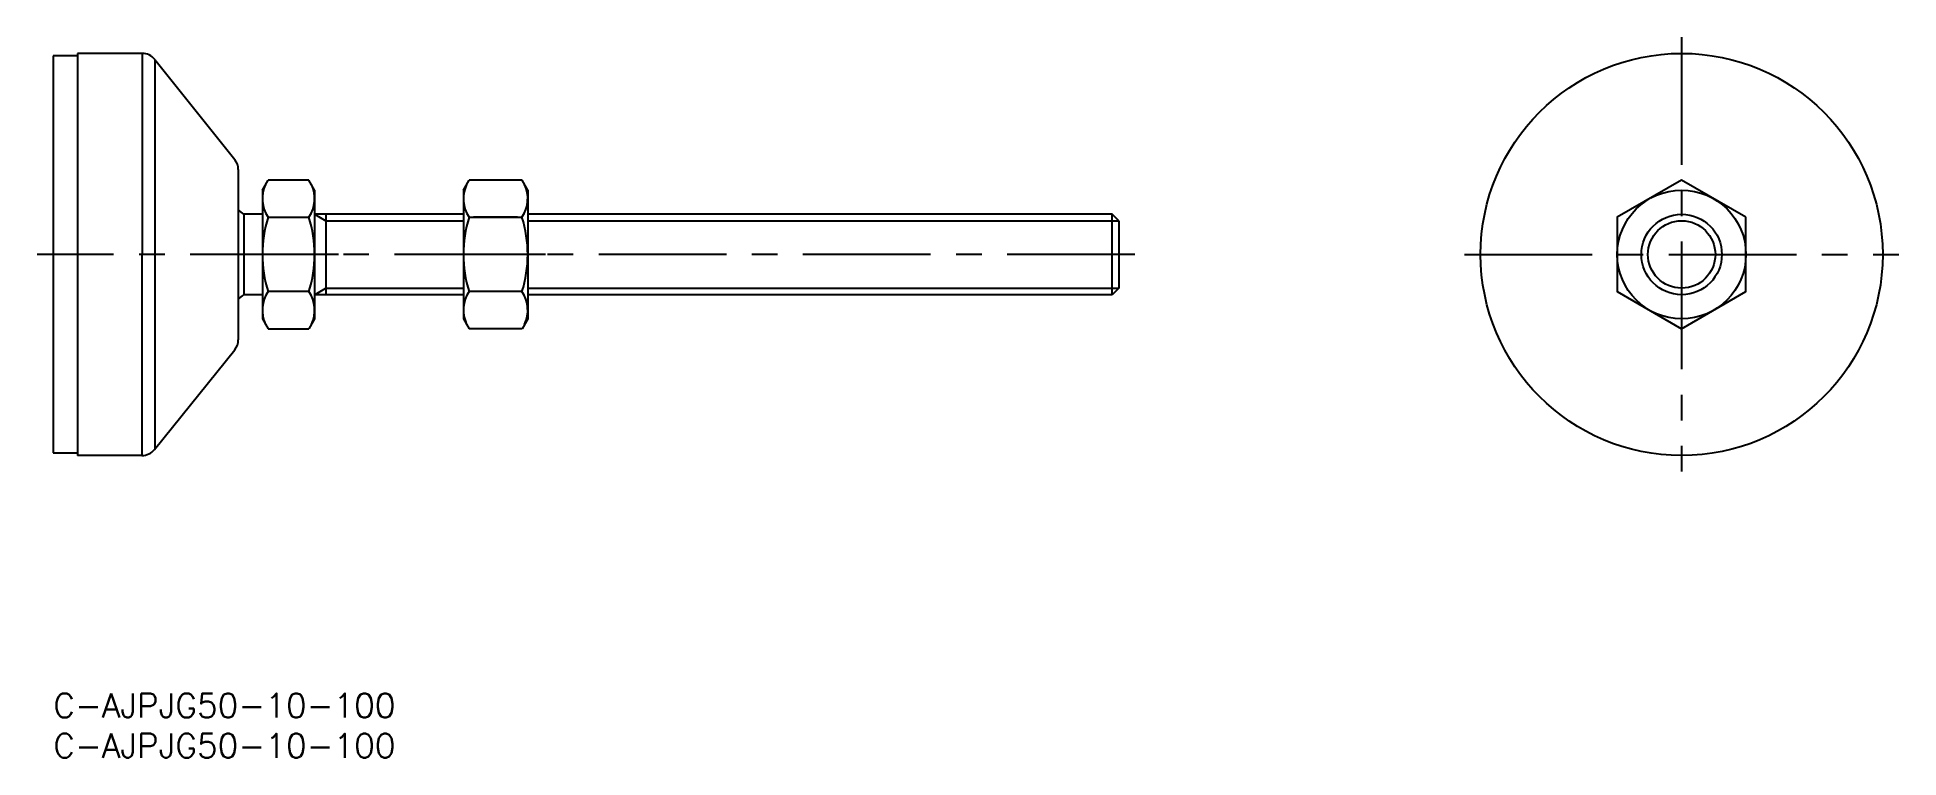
# Model space of a CAD drawing. Extents: x -2 to 230, y -8 to 82.
import ezdxf

# ---------------------------------------------------------------- set-up
doc = ezdxf.new("R2010")
doc.units = 0
doc.header["$LTSCALE"] = 0.5
doc.linetypes.add('CENTER', pattern=[50.8, 31.75, -6.35, 6.35, -6.35])
doc.layers.get('0').update_dxf_attribs({"linetype": 'CONTINUOUS'})
doc.layers.add('CENTER', color=1, linetype='CENTER')
doc.layers.add('後で消してね', color=7, linetype='CONTINUOUS')
doc.styles.get("Standard").update_dxf_attribs({"font": 'txt.shx', "height": 3, "bigfont": 'bigfont.shx'})

# ---------------------------------------------------------------- blocks, each defined once
blk = doc.blocks.new('*U12')
at = {"color": 7, "linetype": 'CONTINUOUS'}
blk.add_text('C-AJPJG50-10-100', height=3, dxfattribs=at).set_placement((0, -3))
blk = doc.blocks.new('*U13')
at = {"color": 7, "linetype": 'CONTINUOUS'}
blk.add_text('C-AJPJG50-10-100', height=3, dxfattribs=at).set_placement((0, -8))

msp = doc.modelspace()

# ---------------------------------------------------------------- linework, layer by layer
at = {"color": 7, "linetype": 'CONTINUOUS'}
for p, q in [((3, 79.26), (0, 79.26)), ((0, 79.26), (0, 29.89)), ((3, 79.57), (3, 29.57)), ((11.06, 79.57), (3, 79.57)), ((11.06, 79.57), (11.02, 29.57)), ((12.62, 78.82), (22.56, 66.37)), ((12.62, 78.82), (12.62, 30.37)), ((23, 65.12), (23, 43.96)), ((26, 62.57), (26.71, 63.81)), ((26, 62.57), (26, 46.57)), ((31.79, 63.81), (26.71, 63.81)), ((32.5, 62.57), (31.79, 63.81)), ((32.5, 62.57), (32.5, 46.57)), ((51, 62.57), (51.71, 63.81)), ((51, 62.57), (51, 46.57)), ((58.29, 63.81), (51.71, 63.81)), ((59, 62.57), (58.29, 63.81)), ((59, 62.57), (59, 46.57)), ((26, 59.57), (23.69, 59.57)), ((23.69, 59.57), (23.69, 49.57)), ((26.71, 59.19), (31.79, 59.19)), ((51, 59.57), (32.5, 59.57)), ((33.91, 59.57), (33.91, 49.57)), ((51.71, 59.19), (58.29, 59.19)), ((57.73, 59.19), (52.27, 59.19)), ((131.69, 59.57), (59, 59.57)), ((131.69, 49.57), (131.69, 59.57)), ((132.5, 58.76), (131.69, 59.57)), ((132.5, 58.76), (132.5, 50.39)), ((32, 54.57), (26.5, 54.57)), ((59, 54.57), (51, 54.57)), ((26, 49.57), (23.69, 49.57)), ((31.79, 49.96), (26.71, 49.96)), ((51, 49.57), (32.5, 49.57)), ((58.29, 49.96), (51.71, 49.96)), ((57.73, 49.96), (52.27, 49.96)), ((131.69, 49.57), (59, 49.57)), ((132.5, 50.39), (131.69, 49.57)), ((26, 46.57), (26.71, 45.34)), ((32.5, 46.57), (31.79, 45.34)), ((51, 46.57), (51.71, 45.34)), ((59, 46.57), (58.29, 45.34)), ((26.71, 45.34), (31.79, 45.34)), ((58.29, 45.34), (51.71, 45.34)), ((12.58, 30.32), (22.56, 42.71)), ((0, 29.89), (3, 29.89)), ((11.02, 29.57), (3, 29.57))]:
    msp.add_line(p, q, dxfattribs=at)
at = {"color": 3, "linetype": 'CONTINUOUS'}
for p, q in [((32.5, 59.57), (33.91, 58.76)), ((33.91, 58.76), (51, 58.76)), ((59, 58.76), (132.5, 58.76)), ((32.5, 49.57), (33.91, 50.39)), ((33.91, 50.39), (51, 50.39)), ((59, 50.39), (132.5, 50.39))]:
    msp.add_line(p, q, dxfattribs=at)
at = {"color": 7, "linetype": 'CONTINUOUS'}
msp.add_lwpolyline([(210.5, 59.19), (202.5, 63.81), (194.5, 59.19), (194.5, 49.96), (202.5, 45.34), (210.5, 49.96)], close=True, dxfattribs=at)
for radius in [25, 8, 5]:
    msp.add_circle((202.5, 54.57), radius, dxfattribs=at)
at = {"color": 3, "linetype": 'CONTINUOUS'}
msp.add_circle((202.5, 54.57), 4.19, dxfattribs=at)
at = {"color": 7, "linetype": 'CONTINUOUS'}
for centre, radius, start, end in [((11.06, 77.57), 2, 38.6126, 90), ((21, 65.12), 2, 0, 38.6126), ((30.09, 61.5), 4.09, 154.3842, 214.3842), ((28.41, 61.5), 4.09, 325.6158, 25.6158), ((55.09, 61.5), 4.09, 154.3842, 214.3842), ((54.91, 61.5), 4.09, 325.6158, 25.6158), ((19.44, 54.57), 6.56, 49.6324, 57.1217), ((41.29, 54.57), 15.29, 162.412, 197.588), ((17.21, 54.57), 15.29, 342.412, 17.588), ((66.29, 54.57), 15.29, 162.412, 197.588), ((43.71, 54.57), 15.29, 342.412, 17.588), ((19.44, 54.57), 6.56, 302.8783, 310.3676), ((30.09, 47.65), 4.09, 145.6158, 205.6158), ((28.41, 47.65), 4.09, 334.3842, 34.3842), ((55.09, 47.65), 4.09, 145.6158, 205.6158), ((54.91, 47.65), 4.09, 334.3842, 34.3842), ((21, 43.96), 2, 321.1569, 0), ((11.02, 31.57), 2, 270, 321.1569)]:
    msp.add_arc(centre, radius, start, end, dxfattribs=at)
at = {"layer": 'CENTER', "color": 1, "linetype": 'CENTER'}
for p, q in [((202.5, 81.57), (202.5, 27.57)), ((134.5, 54.57), (-2, 54.57)), ((35.45, 54.57), (23.05, 54.57)), ((61.2, 54.57), (48.8, 54.57)), ((175.5, 54.57), (229.5, 54.57))]:
    msp.add_line(p, q, dxfattribs=at)

# ---------------------------------------------------------------- block references
at = {"layer": '後で消してね', "color": 7, "linetype": 'CONTINUOUS'}
for name in ['*U12', '*U13']:
    msp.add_blockref(name, (0, 0), dxfattribs=at)

doc.saveas('drawing.dxf')
